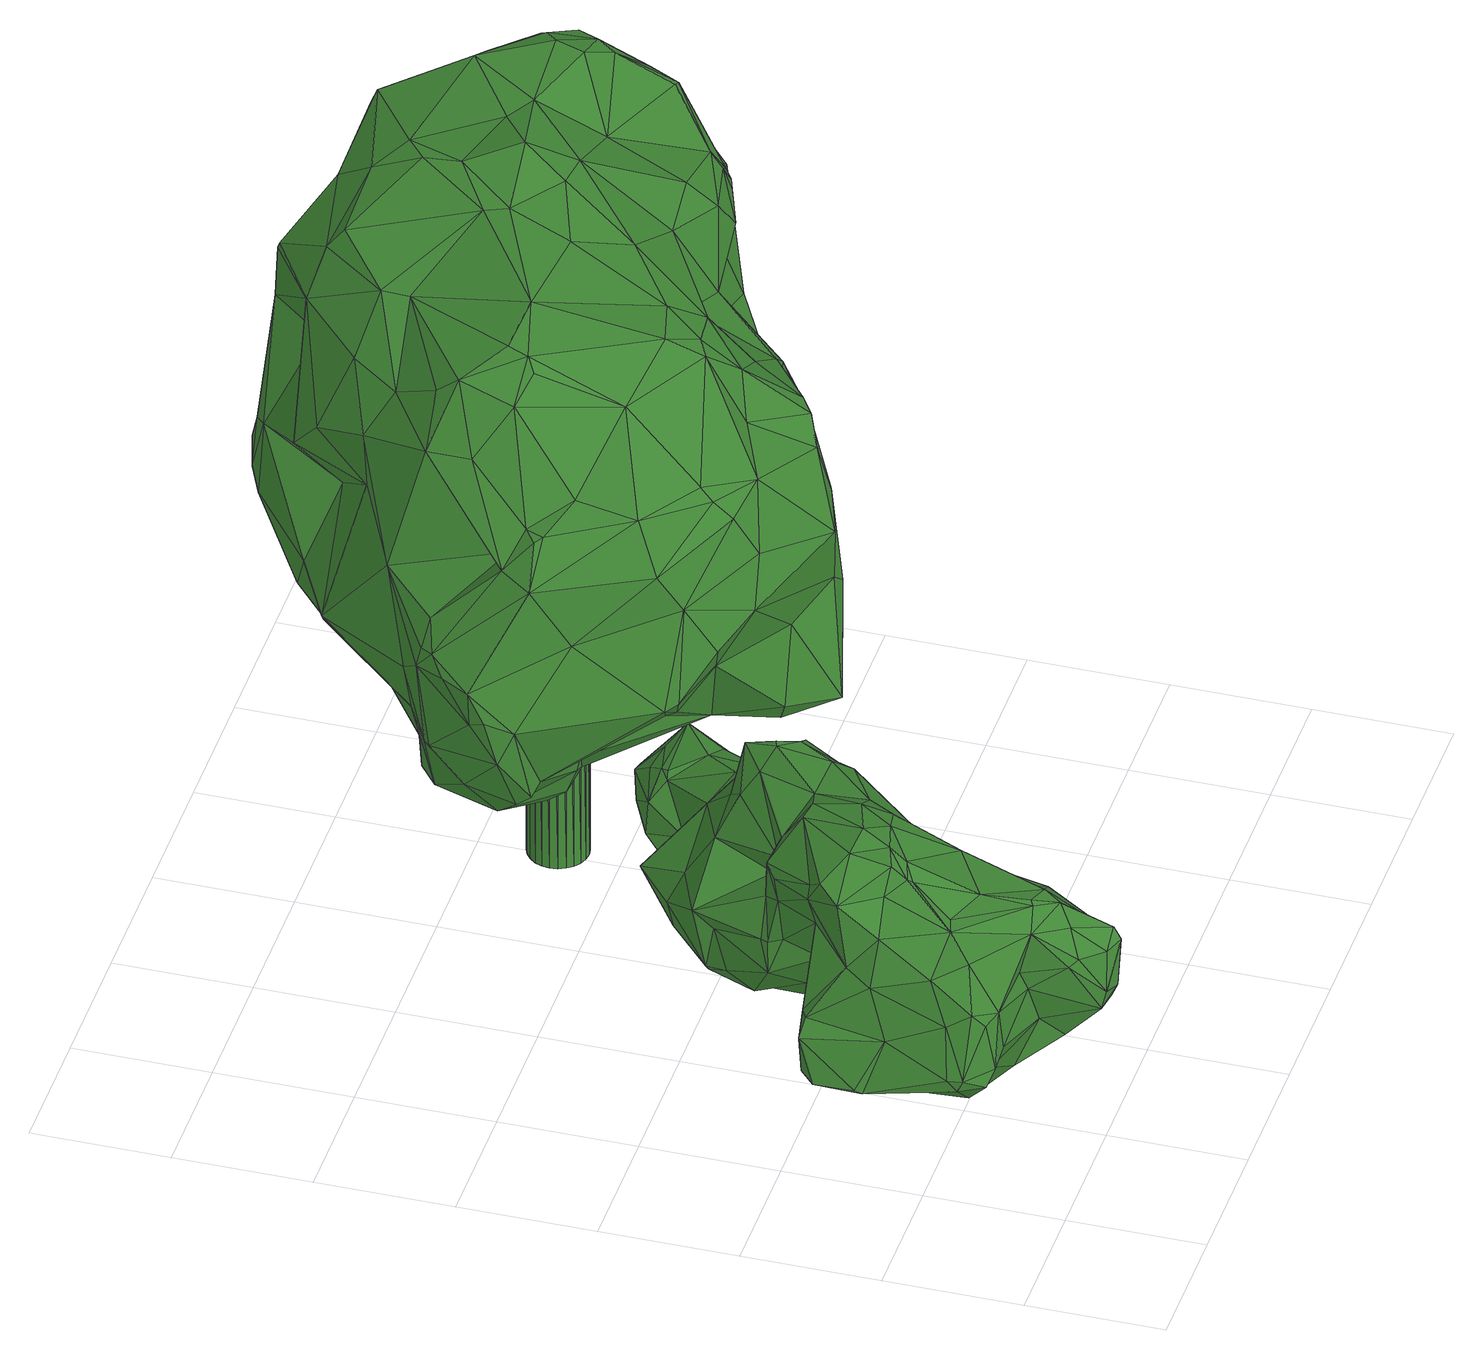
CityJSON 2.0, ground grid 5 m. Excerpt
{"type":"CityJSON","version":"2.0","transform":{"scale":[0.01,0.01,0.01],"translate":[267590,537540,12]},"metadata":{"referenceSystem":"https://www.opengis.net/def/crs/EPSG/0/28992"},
"CityObjects":{
"tree1":{"type":"SolitaryVegetationObject","attributes":{"gtid":418,"crown_width_m":14.43,"crown_median_z":16.25,"crown_r50_m":0.373,"crown_porosity":0.894,"trunk_H_m":4.23,"trunk_DBH_m":0.517,"trunk_radius_m":0.259,"trunk_base_height_m":12.02,"original_gtid":"419"},"geometry":[{"type":"Solid","lod":"3","boundaries":[[[[0,1,2]],[[3,2,1]],[[4,5,6]],[[7,8,9]],[[10,11,12]],[[13,14,15]],[[16,8,7]],[[17,18,19]],[[20,21,22]],[[22,21,23]],[[6,24,25]],[[26,27,28]],[[2,29,30]],[[31,32,33]],[[34,35,36]],[[37,38,39]],[[40,41,42]],[[43,44,45]],[[46,47,48]],[[11,49,12]],[[15,50,51]],[[52,53,54]],[[55,56,57]],[[18,58,19]],[[59,60,61]],[[62,63,64]],[[48,52,54]],[[65,66,8]],[[36,67,68]],[[69,70,41]],[[39,38,71]],[[68,9,8]],[[72,73,16]],[[74,75,76]],[[77,75,74]],[[17,37,18]],[[78,79,80]],[[81,78,80]],[[82,56,83]],[[84,85,64]],[[86,3,87]],[[36,35,88]],[[19,8,17]],[[89,90,91]],[[91,90,92]],[[86,29,3]],[[21,20,93]],[[93,41,21]],[[52,47,0]],[[94,95,96]],[[84,97,98]],[[64,97,84]],[[99,100,101]],[[28,27,62]],[[28,10,102]],[[28,102,26]],[[103,104,105]],[[102,10,96]],[[8,16,65]],[[38,106,71]],[[69,107,108]],[[62,109,28]],[[77,5,75]],[[110,111,112]],[[25,79,113]],[[114,61,115]],[[116,117,118]],[[103,6,25]],[[119,120,121]],[[69,41,40]],[[122,69,40]],[[33,32,123]],[[124,125,126]],[[53,127,54]],[[60,128,129]],[[130,13,131]],[[132,133,134]],[[135,136,113]],[[32,116,118]],[[119,116,32]],[[123,31,33]],[[137,60,59]],[[2,52,0]],[[138,55,139]],[[132,140,133]],[[112,141,110]],[[5,80,6]],[[115,15,14]],[[142,143,100]],[[131,13,51]],[[51,13,15]],[[144,145,146]],[[100,99,142]],[[22,130,131]],[[147,46,48]],[[117,88,118]],[[9,68,67]],[[65,16,73]],[[48,127,147]],[[69,148,70]],[[149,42,150]],[[151,44,143]],[[94,96,12]],[[12,96,10]],[[147,127,109]],[[144,152,153]],[[18,37,58]],[[113,102,95]],[[1,154,82]],[[103,25,113]],[[124,89,155]],[[124,90,89]],[[156,157,158]],[[130,22,139]],[[139,22,23]],[[26,159,27]],[[114,159,26]],[[37,66,106]],[[65,71,106]],[[65,106,66]],[[65,73,71]],[[43,143,44]],[[101,160,140]],[[82,154,56]],[[38,37,106]],[[161,162,163]],[[17,66,37]],[[17,8,66]],[[44,164,45]],[[39,164,44]],[[45,164,165]],[[69,122,166]],[[29,2,3]],[[7,72,16]],[[71,73,167]],[[72,167,73]],[[156,4,87]],[[7,161,72]],[[167,39,71]],[[95,103,113]],[[168,157,82]],[[83,168,82]],[[113,136,26]],[[114,26,136]],[[166,142,107]],[[166,107,69]],[[169,30,29]],[[142,99,107]],[[141,170,4]],[[26,102,113]],[[8,171,68]],[[52,30,53]],[[2,30,52]],[[172,173,133]],[[159,63,62]],[[12,49,94]],[[102,96,95]],[[154,1,57]],[[112,111,169]],[[169,174,30]],[[29,112,169]],[[50,15,129]],[[90,162,175]],[[116,119,176]],[[1,82,157]],[[1,157,3]],[[149,31,123]],[[120,81,91]],[[5,76,75]],[[161,175,162]],[[110,177,111]],[[178,179,146]],[[180,181,182]],[[180,158,181]],[[183,177,110]],[[53,30,174]],[[184,64,63]],[[95,104,103]],[[94,104,95]],[[183,104,94]],[[135,114,136]],[[181,172,182]],[[184,63,159]],[[31,185,32]],[[53,186,127]],[[110,104,183]],[[4,105,141]],[[93,20,187]],[[146,145,178]],[[188,178,145]],[[118,88,35]],[[25,24,79]],[[115,14,189]],[[158,157,190]],[[48,54,127]],[[15,115,129]],[[94,49,177]],[[94,177,183]],[[139,23,138]],[[6,80,24]],[[121,175,67]],[[161,67,175]],[[129,115,61]],[[108,191,152]],[[99,191,108]],[[19,58,34]],[[120,91,175]],[[120,175,121]],[[115,189,114]],[[83,138,188]],[[151,35,34]],[[151,34,58]],[[145,153,192]],[[121,67,176]],[[101,100,143]],[[135,79,78]],[[35,151,142]],[[120,193,81]],[[61,60,129]],[[160,155,140]],[[89,140,155]],[[122,194,195]],[[123,195,194]],[[55,57,196]],[[159,62,27]],[[9,67,161]],[[9,161,7]],[[89,133,140]],[[118,35,195]],[[118,195,123]],[[123,194,149]],[[148,108,197]],[[6,103,105]],[[101,140,132]],[[51,150,93]],[[168,190,157]],[[114,59,61]],[[74,76,133]],[[182,5,4]],[[76,5,182]],[[142,166,35]],[[24,80,79]],[[59,193,137]],[[21,179,23]],[[23,179,178]],[[169,111,186]],[[135,113,79]],[[130,85,84]],[[198,163,125]],[[167,164,39]],[[189,14,97]],[[119,193,120]],[[137,193,119]],[[108,107,99]],[[195,35,122]],[[149,128,31]],[[194,42,149]],[[32,118,123]],[[157,87,3]],[[109,199,28]],[[124,126,90]],[[37,39,58]],[[44,58,39]],[[139,85,130]],[[196,85,139]],[[190,192,181]],[[179,200,146]],[[74,80,77]],[[124,155,198]],[[160,198,155]],[[148,69,108]],[[19,171,8]],[[201,192,190]],[[129,128,50]],[[139,55,196]],[[13,98,14]],[[56,138,83]],[[145,201,168]],[[188,145,168]],[[52,48,47]],[[152,191,153]],[[35,166,122]],[[51,50,150]],[[76,172,133]],[[202,203,177]],[[5,77,80]],[[56,55,138]],[[81,80,74]],[[81,74,91]],[[34,36,68]],[[192,153,173]],[[135,78,59]],[[131,187,22]],[[20,22,187]],[[46,147,64]],[[169,186,174]],[[114,135,59]],[[62,64,109]],[[109,64,147]],[[14,98,97]],[[174,186,53]],[[145,192,201]],[[150,42,93]],[[41,93,42]],[[150,50,128]],[[150,128,149]],[[146,197,144]],[[121,176,119]],[[81,193,78]],[[78,193,59]],[[34,68,171]],[[0,57,1]],[[6,105,4]],[[56,154,57]],[[119,185,137]],[[104,110,105]],[[141,105,110]],[[177,49,202]],[[90,126,162]],[[74,89,91]],[[162,126,125]],[[162,125,163]],[[133,89,74]],[[117,36,88]],[[45,198,160]],[[101,134,99]],[[101,132,134]],[[134,133,153]],[[134,191,99]],[[148,197,146]],[[144,197,152]],[[153,191,134]],[[152,197,108]],[[109,204,202]],[[127,204,109]],[[184,97,64]],[[46,64,85]],[[46,85,196]],[[170,86,87]],[[146,200,70]],[[179,21,200]],[[41,70,200]],[[41,200,21]],[[133,173,153]],[[151,143,142]],[[51,187,131]],[[172,181,173]],[[138,23,178]],[[90,175,92]],[[91,92,175]],[[58,44,151]],[[124,198,125]],[[36,117,67]],[[67,117,176]],[[116,176,117]],[[10,199,11]],[[28,199,10]],[[157,156,87]],[[158,180,156]],[[145,144,153]],[[192,173,181]],[[182,172,76]],[[49,205,202]],[[60,137,185]],[[60,185,128]],[[31,128,185]],[[49,11,205]],[[119,32,185]],[[122,42,194]],[[40,42,122]],[[19,34,171]],[[156,180,4]],[[182,4,180]],[[130,98,13]],[[130,84,98]],[[57,0,47]],[[196,47,46]],[[57,47,196]],[[158,190,181]],[[159,114,189]],[[189,184,159]],[[160,143,43]],[[101,143,160]],[[160,43,45]],[[167,72,164]],[[198,165,163]],[[45,165,198]],[[72,161,164]],[[163,164,161]],[[165,164,163]],[[199,205,11]],[[177,203,111]],[[186,111,203]],[[170,87,4]],[[86,112,29]],[[188,168,83]],[[146,70,148]],[[178,188,138]],[[201,190,168]],[[93,187,51]],[[170,112,86]],[[141,112,170]],[[109,202,205]],[[199,109,205]],[[127,203,204]],[[202,204,203]],[[186,203,127]],[[189,97,184]],[[206,207,208]],[[206,208,209]],[[209,208,210]],[[209,210,211]],[[208,207,212]],[[208,212,210]],[[210,212,213]],[[210,213,211]],[[212,207,214]],[[212,214,213]],[[213,214,215]],[[213,215,211]],[[214,207,216]],[[214,216,215]],[[215,216,217]],[[215,217,211]],[[216,207,218]],[[216,218,217]],[[217,218,219]],[[217,219,211]],[[218,207,220]],[[218,220,219]],[[219,220,221]],[[219,221,211]],[[220,207,222]],[[220,222,221]],[[221,222,223]],[[221,223,211]],[[222,207,224]],[[222,224,223]],[[223,224,225]],[[223,225,211]],[[224,207,226]],[[224,226,225]],[[225,226,227]],[[225,227,211]],[[226,207,228]],[[226,228,227]],[[227,228,229]],[[227,229,211]],[[228,207,230]],[[228,230,229]],[[229,230,231]],[[229,231,211]],[[230,207,232]],[[230,232,231]],[[231,232,233]],[[231,233,211]],[[232,207,234]],[[232,234,233]],[[233,234,235]],[[233,235,211]],[[234,207,236]],[[234,236,235]],[[235,236,237]],[[235,237,211]],[[236,207,238]],[[236,238,237]],[[237,238,239]],[[237,239,211]],[[238,207,240]],[[238,240,239]],[[239,240,241]],[[239,241,211]],[[240,207,242]],[[240,242,241]],[[241,242,243]],[[241,243,211]],[[242,207,244]],[[242,244,243]],[[243,244,245]],[[243,245,211]],[[244,207,246]],[[244,246,245]],[[245,246,247]],[[245,247,211]],[[246,207,248]],[[246,248,247]],[[247,248,249]],[[247,249,211]],[[248,207,250]],[[248,250,249]],[[249,250,251]],[[249,251,211]],[[250,207,252]],[[250,252,251]],[[251,252,253]],[[251,253,211]],[[252,207,254]],[[252,254,253]],[[253,254,255]],[[253,255,211]],[[254,207,206]],[[254,206,255]],[[255,206,209]],[[255,209,211]]]]}]},
"tree2":{"type":"SolitaryVegetationObject","attributes":{"gtid":9,"crown_width_m":22.19,"crown_median_z":29.43,"crown_r50_m":0.566,"crown_porosity":0.856,"trunk_H_m":16.56,"trunk_DBH_m":2.16,"trunk_radius_m":1.08,"trunk_base_height_m":12.87,"original_gtid":"9"},"geometry":[{"type":"Solid","lod":"3","boundaries":[[[[256,257,258]],[[259,260,261]],[[262,263,264]],[[265,266,267]],[[268,269,270]],[[271,272,273]],[[274,275,276]],[[277,278,279]],[[280,281,282]],[[283,284,285]],[[286,287,288]],[[289,260,290]],[[291,292,293]],[[294,295,268]],[[296,297,298]],[[299,300,301]],[[302,303,304]],[[305,306,307]],[[308,309,310]],[[311,312,313]],[[314,315,316]],[[317,318,319]],[[320,321,322]],[[323,324,325]],[[326,314,327]],[[328,329,330]],[[296,331,332]],[[333,334,262]],[[262,335,333]],[[336,337,338]],[[324,339,325]],[[340,341,342]],[[343,344,345]],[[346,347,348]],[[349,350,351]],[[352,315,314]],[[353,288,354]],[[355,315,352]],[[356,357,330]],[[358,330,357]],[[333,359,334]],[[360,334,359]],[[295,361,362]],[[363,350,364]],[[348,267,365]],[[283,285,309]],[[310,366,278]],[[367,368,319]],[[369,262,334]],[[369,334,360]],[[370,352,314]],[[343,362,371]],[[359,372,360]],[[373,362,361]],[[372,369,360]],[[374,375,376]],[[377,378,379]],[[380,318,381]],[[382,383,384]],[[382,340,383]],[[385,386,325]],[[387,388,389]],[[390,391,311]],[[298,338,392]],[[343,293,393]],[[257,394,395]],[[267,348,396]],[[342,397,398]],[[268,270,294]],[[399,400,336]],[[401,338,298]],[[402,380,403]],[[404,337,405]],[[265,406,266]],[[407,408,409]],[[288,353,374]],[[410,386,411]],[[395,412,257]],[[413,287,286]],[[414,415,287]],[[319,416,417]],[[418,419,420]],[[396,348,347]],[[332,331,421]],[[422,423,269]],[[424,303,302]],[[425,426,336]],[[354,287,299]],[[427,428,429]],[[417,430,367]],[[431,432,433]],[[283,434,406]],[[435,436,437]],[[438,439,440]],[[335,441,346]],[[281,280,442]],[[428,443,444]],[[322,445,320]],[[394,321,320]],[[446,320,447]],[[388,387,418]],[[387,389,259]],[[306,448,449]],[[272,424,450]],[[451,452,264]],[[388,418,420]],[[453,454,261]],[[447,454,453]],[[356,401,357]],[[315,455,316]],[[350,456,457]],[[399,312,400]],[[264,452,262]],[[395,389,388]],[[290,389,395]],[[367,430,342]],[[256,258,296]],[[269,458,270]],[[423,458,269]],[[259,261,459]],[[387,259,459]],[[318,317,460]],[[296,366,297]],[[408,461,382]],[[418,387,462]],[[463,450,464]],[[309,308,277]],[[262,441,335]],[[452,441,262]],[[355,369,455]],[[404,392,337]],[[278,277,308]],[[465,466,280]],[[467,443,274]],[[296,278,366]],[[330,329,356]],[[266,406,468]],[[265,284,283]],[[309,277,469]],[[468,406,469]],[[382,461,340]],[[297,310,357]],[[328,284,265]],[[406,265,283]],[[309,358,357]],[[310,309,357]],[[408,382,470]],[[267,471,265]],[[308,310,278]],[[285,358,309]],[[337,400,405]],[[401,297,357]],[[285,284,358]],[[450,472,272]],[[401,298,297]],[[280,473,442]],[[393,362,343]],[[348,365,346]],[[392,338,337]],[[336,400,337]],[[298,331,296]],[[462,474,475]],[[340,398,383]],[[284,328,330]],[[284,330,358]],[[297,366,310]],[[367,476,477]],[[378,477,476]],[[338,401,336]],[[432,478,479]],[[472,480,481]],[[326,482,314]],[[462,483,474]],[[282,484,469]],[[485,486,487]],[[486,279,487]],[[379,341,415]],[[488,390,411]],[[402,489,380]],[[480,295,490]],[[491,365,266]],[[371,362,373]],[[492,493,443]],[[464,450,304]],[[278,296,258]],[[494,490,295]],[[409,490,494]],[[409,494,407]],[[495,322,321]],[[496,497,305]],[[498,497,496]],[[413,286,422]],[[499,500,501]],[[266,365,267]],[[491,468,484]],[[271,502,272]],[[280,466,473]],[[315,355,455]],[[402,403,503]],[[437,436,349]],[[504,263,355]],[[470,409,408]],[[444,443,493]],[[259,389,260]],[[443,428,503]],[[374,286,288]],[[505,506,507]],[[508,509,439]],[[414,287,413]],[[491,484,359]],[[494,294,375]],[[498,496,413]],[[427,383,398]],[[257,256,394]],[[383,427,384]],[[419,487,420]],[[507,482,505]],[[510,482,507]],[[395,446,290]],[[439,511,293]],[[269,293,511]],[[451,293,343]],[[303,424,347]],[[495,321,394]],[[512,513,514]],[[394,332,495]],[[412,515,257]],[[279,257,515]],[[300,341,301]],[[444,385,429]],[[388,412,395]],[[420,412,388]],[[289,261,260]],[[420,515,412]],[[395,320,446]],[[394,320,395]],[[261,289,453]],[[432,421,478]],[[446,453,290]],[[290,453,289]],[[447,453,446]],[[287,354,288]],[[374,353,375]],[[276,275,516]],[[517,518,456]],[[457,456,518]],[[500,519,501]],[[349,351,437]],[[374,423,286]],[[286,423,422]],[[494,375,407]],[[494,295,294]],[[385,520,386]],[[411,386,520]],[[313,521,522]],[[336,401,425]],[[405,478,331]],[[375,294,376]],[[512,313,312]],[[512,312,399]],[[261,454,459]],[[302,450,424]],[[523,424,522]],[[386,323,325]],[[302,304,450]],[[517,448,524]],[[484,282,281]],[[515,420,487]],[[515,487,279]],[[392,331,298]],[[486,465,279]],[[466,465,486]],[[525,434,309]],[[507,474,483]],[[473,474,507]],[[526,527,524]],[[527,526,509]],[[398,340,342]],[[454,516,459]],[[389,290,260]],[[528,263,504]],[[528,504,439]],[[394,256,332]],[[296,332,256]],[[320,445,447]],[[318,460,381]],[[304,344,343]],[[402,397,342]],[[487,419,475]],[[475,485,487]],[[427,397,428]],[[483,462,529]],[[428,444,429]],[[433,432,479]],[[276,447,445]],[[507,483,529]],[[507,529,510]],[[509,440,439]],[[432,332,421]],[[301,340,530]],[[531,391,488]],[[387,459,529]],[[532,339,384]],[[488,411,520]],[[387,529,462]],[[307,378,377]],[[495,533,322]],[[299,530,534]],[[363,351,350]],[[535,505,326]],[[299,353,354]],[[428,397,402]],[[496,307,377]],[[499,317,368]],[[306,449,536]],[[455,369,327]],[[455,327,316]],[[467,492,443]],[[377,414,496]],[[413,496,414]],[[497,524,305]],[[510,364,350]],[[513,471,514]],[[379,378,342]],[[435,500,436]],[[495,332,432]],[[276,516,454]],[[447,276,454]],[[449,448,537]],[[364,510,538]],[[504,508,439]],[[480,539,295]],[[472,463,464]],[[381,540,380]],[[323,541,324]],[[531,488,520]],[[512,521,313]],[[274,431,433]],[[287,300,299]],[[520,542,531]],[[479,531,542]],[[312,543,544]],[[312,544,400]],[[406,525,469]],[[346,365,335]],[[491,335,365]],[[265,471,513]],[[279,545,277]],[[279,465,545]],[[329,328,513]],[[268,291,269]],[[398,397,427]],[[546,275,547]],[[385,444,492]],[[492,444,493]],[[405,331,404]],[[381,275,274]],[[381,460,275]],[[445,322,533]],[[368,317,319]],[[415,341,300]],[[276,445,533]],[[276,533,274]],[[342,378,476]],[[342,476,367]],[[356,425,401]],[[293,292,393]],[[293,269,291]],[[529,459,546]],[[380,489,548]],[[535,473,506]],[[536,449,549]],[[306,536,549]],[[307,477,378]],[[342,341,379]],[[377,415,414]],[[379,415,377]],[[325,532,385]],[[429,385,532]],[[429,532,427]],[[532,384,427]],[[481,550,323]],[[541,323,550]],[[422,269,511]],[[438,422,511]],[[438,511,439]],[[500,477,436]],[[403,380,540]],[[333,335,491]],[[548,416,318]],[[548,318,380]],[[275,317,499]],[[353,299,375]],[[275,460,317]],[[367,319,417]],[[359,333,491]],[[468,491,266]],[[441,303,347]],[[551,508,352]],[[441,347,346]],[[552,477,553]],[[359,281,372]],[[484,281,359]],[[407,461,408]],[[534,461,407]],[[356,329,426]],[[547,499,501]],[[311,543,312]],[[514,521,512]],[[369,554,262]],[[263,262,554]],[[370,551,352]],[[351,538,437]],[[364,538,363]],[[351,363,538]],[[345,441,452]],[[345,303,441]],[[291,268,292]],[[524,448,306]],[[534,530,340]],[[274,540,381]],[[403,540,274]],[[526,440,509]],[[274,443,403]],[[309,434,283]],[[406,434,525]],[[475,486,485]],[[305,524,306]],[[421,331,478]],[[546,555,529]],[[469,484,468]],[[415,300,287]],[[424,523,347]],[[523,396,347]],[[523,514,396]],[[435,519,500]],[[368,477,500]],[[500,499,368]],[[514,471,396]],[[267,396,471]],[[443,503,403]],[[436,477,552]],[[318,416,319]],[[326,505,482]],[[367,477,368]],[[508,551,509]],[[551,527,509]],[[535,326,442]],[[534,407,299]],[[375,299,407]],[[470,339,409]],[[324,409,339]],[[410,323,386]],[[270,458,294]],[[282,545,465]],[[469,545,282]],[[537,448,517]],[[409,324,541]],[[552,553,537]],[[422,438,413]],[[496,305,307]],[[438,440,526]],[[257,279,258]],[[419,418,462]],[[462,475,419]],[[546,459,516]],[[369,281,327]],[[369,372,281]],[[275,546,516]],[[336,426,399]],[[534,340,461]],[[538,510,529]],[[311,391,543]],[[513,512,426]],[[399,426,512]],[[535,506,505]],[[499,547,275]],[[282,465,280]],[[548,489,416]],[[294,458,376]],[[469,525,309]],[[423,374,458]],[[301,341,340]],[[350,482,510]],[[293,528,439]],[[277,545,469]],[[264,528,451]],[[451,528,293]],[[370,482,350]],[[314,482,370]],[[263,528,264]],[[345,344,303]],[[303,344,304]],[[450,463,472]],[[531,544,543]],[[278,258,279]],[[311,502,271]],[[328,265,513]],[[425,356,426]],[[273,272,472]],[[489,342,430]],[[489,430,416]],[[539,556,373]],[[464,373,556]],[[263,554,355]],[[369,355,554]],[[355,352,508]],[[504,355,508]],[[435,437,519]],[[538,519,437]],[[281,442,327]],[[326,327,442]],[[316,327,314]],[[304,343,371]],[[304,371,464]],[[370,457,551]],[[350,457,370]],[[393,292,362]],[[479,544,531]],[[405,544,478]],[[479,478,544]],[[400,544,405]],[[268,295,362]],[[292,268,362]],[[464,371,373]],[[492,542,385]],[[385,542,520]],[[274,433,467]],[[492,467,542]],[[542,467,479]],[[433,479,467]],[[490,550,480]],[[541,550,490]],[[481,480,550]],[[518,524,527]],[[526,524,497]],[[413,438,497]],[[413,497,498]],[[438,526,497]],[[518,517,524]],[[549,537,553]],[[417,416,430]],[[549,449,537]],[[409,541,490]],[[274,533,431]],[[513,426,329]],[[382,339,470]],[[410,411,390]],[[539,480,556]],[[472,556,480]],[[325,339,532]],[[273,481,323]],[[382,384,339]],[[535,442,473]],[[273,472,481]],[[402,342,489]],[[486,474,466]],[[475,474,486]],[[473,466,474]],[[404,331,392]],[[295,539,361]],[[373,361,539]],[[507,506,473]],[[402,503,428]],[[307,557,477]],[[477,557,553]],[[313,502,311]],[[313,522,502]],[[306,553,557]],[[307,306,557]],[[306,549,553]],[[343,345,451]],[[436,552,517]],[[552,537,517]],[[531,543,391]],[[390,488,391]],[[472,464,556]],[[376,458,374]],[[410,390,273]],[[410,273,323]],[[311,271,390]],[[273,390,271]],[[522,521,523]],[[523,521,514]],[[452,451,345]],[[519,538,555]],[[501,555,547]],[[501,519,555]],[[547,555,546]],[[529,555,538]],[[301,530,299]],[[457,527,551]],[[457,518,527]],[[350,349,456]],[[349,436,456]],[[517,456,436]],[[432,431,533]],[[432,533,495]],[[522,424,502]],[[272,502,424]],[[558,559,560]],[[558,560,561]],[[561,560,562]],[[561,562,563]],[[560,559,564]],[[560,564,562]],[[562,564,565]],[[562,565,563]],[[564,559,566]],[[564,566,565]],[[565,566,567]],[[565,567,563]],[[566,559,568]],[[566,568,567]],[[567,568,569]],[[567,569,563]],[[568,559,570]],[[568,570,569]],[[569,570,571]],[[569,571,563]],[[570,559,572]],[[570,572,571]],[[571,572,573]],[[571,573,563]],[[572,559,574]],[[572,574,573]],[[573,574,575]],[[573,575,563]],[[574,559,576]],[[574,576,575]],[[575,576,577]],[[575,577,563]],[[576,559,578]],[[576,578,577]],[[577,578,579]],[[577,579,563]],[[578,559,580]],[[578,580,579]],[[579,580,581]],[[579,581,563]],[[580,559,582]],[[580,582,581]],[[581,582,583]],[[581,583,563]],[[582,559,584]],[[582,584,583]],[[583,584,585]],[[583,585,563]],[[584,559,586]],[[584,586,585]],[[585,586,587]],[[585,587,563]],[[586,559,588]],[[586,588,587]],[[587,588,589]],[[587,589,563]],[[588,559,590]],[[588,590,589]],[[589,590,591]],[[589,591,563]],[[590,559,592]],[[590,592,591]],[[591,592,593]],[[591,593,563]],[[592,559,594]],[[592,594,593]],[[593,594,595]],[[593,595,563]],[[594,559,596]],[[594,596,595]],[[595,596,597]],[[595,597,563]],[[596,559,598]],[[596,598,597]],[[597,598,599]],[[597,599,563]],[[598,559,600]],[[598,600,599]],[[599,600,601]],[[599,601,563]],[[600,559,602]],[[600,602,601]],[[601,602,603]],[[601,603,563]],[[602,559,604]],[[602,604,603]],[[603,604,605]],[[603,605,563]],[[604,559,606]],[[604,606,605]],[[605,606,607]],[[605,607,563]],[[606,559,558]],[[606,558,607]],[[607,558,561]],[[607,561,563]]]]}]}
},
"vertices":[
[196,474,350],[201,771,230],[203,439,306],[324,709,181],[909,530,140],[1008,667,162],[1040,562,331],[1703,1647,392],[1722,1823,485],[1630,1673,473],[803,61,651],[739,66,592],[802,35,606],[498,902,1005],[538,773,1028],[564,873,1070],[1783,1732,341],[1653,1887,419],[1574,1915,384],[1527,1860,425],[577,1190,782],[586,1179,683],[478,1044,796],[527,1030,664],[1070,510,486],[1052,429,509],[782,297,774],[686,317,796],[749,234,756],[399,455,138],[258,352,305],[1049,1318,977],[1160,1265,926],[1076,1327,976],[1479,1827,416],[1238,1617,536],[1438,1575,534],[1644,1990,310],[1689,1968,172],[1609,1974,210],[850,1272,596],[683,1251,621],[775,1233,723],[1383,1598,210],[1409,1883,231],[1527,1616,147],[266,549,707],[236,488,545],[246,400,602],[712,60,442],[712,1092,1023],[662,1113,995],[197,418,356],[294,331,362],[280,361,543],[267,989,462],[229,1003,396],[231,702,443],[1432,1881,348],[1004,812,761],[920,951,917],[786,830,978],[667,305,786],[489,545,805],[429,526,800],[1781,1863,252],[1673,1977,317],[1504,1508,521],[1561,1706,490],[740,1526,462],[639,1255,470],[1690,1962,169],[1751,1714,238],[1783,1847,245],[1240,957,182],[1056,849,158],[1029,878,135],[1137,886,219],[1105,807,443],[1055,577,534],[1135,779,332],[1265,926,445],[199,946,237],[274,1008,229],[470,773,869],[367,762,765],[557,551,182],[648,630,102],[1287,1445,624],[1371,1154,195],[1422,1233,245],[1348,988,395],[1378,1243,307],[616,1227,812],[785,42,425],[913,165,502],[839,78,595],[527,708,914],[517,762,963],[980,1662,196],[1080,1700,194],[1109,1535,173],[855,110,604],[1003,312,464],[829,98,357],[877,348,307],[1705,1960,217],[961,1679,307],[772,1487,212],[609,295,709],[728,210,219],[677,287,308],[646,365,115],[1006,351,615],[864,616,815],[682,810,1009],[1329,1296,805],[1344,1371,715],[1198,1444,777],[1309,1179,752],[1359,1065,500],[1415,1190,537],[934,1501,634],[1093,1441,934],[1471,1299,147],[1502,1351,137],[1499,1322,167],[349,334,557],[877,1134,938],[761,938,1017],[380,914,863],[426,985,912],[999,1355,196],[1050,1075,101],[959,1362,181],[973,611,692],[901,427,680],[1192,1087,824],[318,1015,453],[348,871,638],[1201,1284,166],[782,346,168],[1086,1809,341],[1203,1693,202],[711,1297,189],[664,1102,297],[606,1220,358],[326,434,756],[752,1454,391],[990,1361,902],[696,1198,868],[1319,1720,310],[767,1475,205],[770,1260,169],[190,796,246],[1330,1297,118],[663,692,81],[427,845,155],[668,779,122],[650,486,809],[1307,1411,137],[1626,1486,351],[1558,1382,230],[1627,1484,126],[1668,1675,173],[1631,1512,104],[957,1615,448],[1734,1812,210],[428,912,172],[358,364,314],[665,557,139],[1508,1832,437],[957,926,116],[805,1078,154],[310,343,332],[1439,1277,366],[1397,1300,644],[706,76,373],[576,1021,483],[616,1170,501],[721,752,99],[785,950,147],[852,804,114],[786,63,375],[537,690,899],[1141,1149,881],[381,327,390],[479,1037,858],[490,886,372],[574,724,955],[521,839,188],[811,1479,204],[761,1021,173],[1124,962,631],[976,1426,802],[1076,1488,718],[270,766,627],[722,1401,247],[1498,1355,136],[728,190,674],[620,1225,475],[684,950,261],[655,176,561],[625,311,464],[607,337,541],[680,148,581],[951,994,3],[925,995,2],[950,1001,3],[928,1007,427],[927,1014,426],[902,1007,425],[948,1007,3],[924,1020,426],[944,1013,2],[921,1025,426],[939,1017,2],[915,1029,425],[932,1020,2],[909,1032,425],[926,1021,1],[903,1033,424],[919,1020,1],[896,1033,424],[913,1018,1],[890,1030,424],[907,1014,0],[884,1026,423],[903,1009,0],[880,1021,423],[900,1002,0],[877,1015,423],[899,996,0],[876,1008,424],[900,989,1],[877,1001,424],[902,983,1],[879,995,424],[906,977,1],[883,990,424],[911,973,2],[888,985,425],[918,970,2],[894,983,425],[924,969,3],[901,982,426],[931,970,3],[908,982,426],[937,972,3],[914,985,426],[943,976,4],[919,989,427],[947,981,4],[924,994,427],[950,988,4],[926,1000,427],
[2505,1864,1748],[2758,2255,1673],[2714,2231,1796],[2503,2374,806],[2586,2280,807],[2442,2263,747],[1096,2987,2485],[862,2963,2048],[799,2864,2179],[2039,2669,2899],[1875,2961,2812],[1554,2755,2872],[100,2257,1849],[132,2321,1767],[64,2211,1784],[1011,1574,2666],[890,1664,2736],[948,1539,2648],[1815,1615,1416],[1866,1948,1269],[2266,1779,1314],[2588,2656,2379],[2788,2389,2186],[2596,2456,1893],[2057,2994,2108],[1755,3016,2188],[2101,2985,2212],[2185,2668,2812],[2258,2476,2879],[2282,2503,2853],[134,2153,1298],[216,2059,1147],[115,1964,1266],[2591,2249,805],[2643,2250,847],[140,2305,1839],[193,2289,1931],[422,2506,1942],[21,2110,1769],[138,1925,2150],[2658,1959,2141],[2580,2148,2494],[2438,1952,2324],[217,1909,1299],[605,1891,1074],[616,1882,1125],[673,2154,2761],[951,2579,2683],[561,2296,2670],[624,2321,1157],[686,2129,1284],[817,2021,988],[2661,2581,2438],[2590,2618,2564],[2726,2275,2396],[1185,1600,2629],[1644,1855,2612],[1332,1898,2767],[1403,3165,1551],[1268,3226,1604],[1335,3246,1681],[1545,1803,1017],[1565,1648,923],[1482,1720,917],[2437,1812,1352],[2439,1773,1434],[2365,1729,1399],[758,1301,2315],[695,1276,2052],[915,1073,2028],[1483,2845,1862],[1482,3101,1882],[2183,2422,2913],[2163,2318,2898],[2317,2312,2842],[2264,1890,2164],[2485,1849,1744],[1365,3158,2490],[1376,3168,2463],[1181,2939,2653],[2220,1888,2524],[2196,1837,2481],[2271,1851,2426],[643,1276,1850],[796,1474,1256],[718,1908,1003],[1003,1676,1115],[443,2378,2435],[578,2379,2596],[687,2554,2475],[1188,2878,2731],[1260,2412,2858],[1462,2682,2881],[1340,2632,1005],[1397,2802,1135],[1423,2710,1000],[1224,3193,1534],[100,1907,1319],[162,1920,1287],[1198,3165,1847],[2293,2247,2816],[2485,2177,2633],[2371,2397,2825],[1494,3155,2429],[1443,3173,2378],[254,1943,2274],[218,2045,2161],[1432,2727,1017],[1461,2748,1050],[1470,2864,2797],[2716,2246,2398],[1366,1773,1032],[1464,1901,1040],[1387,3180,2253],[1269,2718,1396],[425,2211,2449],[1442,3173,2312],[307,1985,2286],[48,2011,1472],[63,1956,1602],[28,2053,1648],[696,2010,939],[816,2014,983],[739,1937,987],[1584,1529,968],[1652,1634,1037],[607,1405,1614],[849,1232,1303],[909,1227,1610],[1214,1173,1974],[1118,1195,2212],[2397,2568,948],[2653,2515,955],[2636,2463,907],[1088,1451,2510],[1336,1477,2360],[2273,1831,2384],[412,2075,2095],[2495,1838,1543],[2749,2264,1376],[1446,2541,2905],[1033,1246,1226],[892,1258,1222],[1909,1884,2620],[1934,1780,2523],[2410,2057,2646],[1276,1373,1347],[1629,1561,1050],[2246,1821,2360],[2088,1762,2344],[2064,2827,2772],[329,1503,1597],[359,1463,1617],[420,1464,1970],[966,1399,2386],[1218,1246,2273],[2734,2299,1385],[452,2349,1029],[598,1994,931],[615,1931,968],[1462,1641,869],[1458,1690,893],[2492,2580,1186],[2408,2578,1303],[2533,2540,1277],[2158,1875,1831],[158,2301,1433],[145,2280,1428],[864,2128,2815],[2377,2059,2660],[1958,2177,2716],[959,1062,1300],[1362,1290,1468],[1173,1121,1632],[1414,1656,928],[2052,1598,1708],[2116,1665,1777],[1790,1420,1838],[2182,2705,2771],[1460,2395,906],[1376,2451,962],[1449,2573,942],[308,2390,1453],[584,2784,1555],[620,2789,1515],[966,2687,2675],[1844,2966,1973],[1562,1459,1577],[1231,1210,1672],[2327,1751,1342],[2563,2036,1080],[2473,2016,1073],[957,2459,1561],[892,2376,1621],[650,2076,2750],[652,2657,2295],[823,2739,2482],[2584,2192,810],[2228,2095,943],[1266,3208,1817],[1278,2628,1108],[1202,2690,1308],[49,2113,1619],[2103,2486,831],[1587,1752,1045],[451,1495,1514],[2260,2629,1236],[613,2047,2711],[520,2088,2628],[2294,2628,2122],[2158,2791,1775],[1759,1413,1832],[1880,2985,2753],[2203,2826,2445],[482,1362,1770],[1735,2467,2901],[674,1740,2590],[2018,2846,1765],[2138,2763,1684],[2328,2526,1352],[1013,1794,1143],[1317,2086,1066],[1858,1814,2207],[1736,1496,2069],[386,1614,2341],[655,1472,2319],[1427,2692,1439],[2165,2641,1264],[1771,2954,2325],[2478,2365,1647],[2284,2482,1824],[2540,2389,1671],[1275,1290,2290],[1404,1585,997],[360,1541,2133],[1553,3007,2675],[1531,1449,1903],[1465,1470,1857],[207,1796,1902],[2372,1718,1480],[582,2314,1011],[553,2432,1148],[516,2413,1050],[1543,2068,1107],[1473,2319,904],[1526,2310,1011],[1089,1714,2723],[1348,1364,1408],[1003,2831,1808],[1635,2661,1516],[1953,2554,1695],[1753,2768,1475],[878,2932,1544],[665,2800,1490],[1588,2756,1189],[332,2425,1598],[1628,2177,2854],[1871,2408,2887],[1543,2346,2958],[2590,2370,1684],[2111,2113,1000],[1154,2544,1342],[1086,2620,1367],[1517,2493,955],[1294,1274,2215],[1471,2182,2879],[1218,2091,2823],[1281,2324,2869],[811,2560,1443],[2206,2761,2581],[716,2691,1420],[882,2753,1407],[793,2686,1979],[2022,2574,1178],[606,1904,1516],[1623,1485,2163],[1037,1112,1742],[2110,1657,1564],[449,1536,1490],[1749,2466,1956],[643,2190,1467],[1177,2418,1584],[1561,2631,1017],[275,1915,2290],[1635,1562,1044],[648,1353,2215],[1565,1453,2071],[1515,1762,2390],[1784,1737,2277],[2405,2702,2300],[2006,2378,1271],[1574,2297,1260],[1529,1556,935],[946,2060,1687],[636,1421,2282],[947,2976,1396],[1343,2251,1290],[1162,1949,1415],[1230,2980,2243],[1671,2491,1283],[395,1837,2376],[939,1911,1206],[1533,2195,88],[1425,2195,87],[1529,2223,88],[1523,2193,1744],[1519,2221,1744],[1415,2193,1743],[1518,2249,88],[1508,2247,1744],[1501,2271,88],[1491,2269,1744],[1479,2289,87],[1469,2286,1744],[1453,2299,87],[1443,2297,1744],[1425,2303,87],[1415,2301,1743],[1397,2299,87],[1387,2297,1743],[1371,2288,87],[1361,2286,1743],[1349,2271,87],[1338,2269,1743],[1331,2249,86],[1321,2246,1743],[1321,2223,86],[1311,2220,1743],[1317,2195,86],[1307,2192,1743],[1321,2167,86],[1311,2164,1743],[1332,2141,86],[1321,2139,1743],[1349,2119,86],[1339,2116,1743],[1371,2101,86],[1361,2099,1743],[1397,2091,87],[1387,2088,1743],[1425,2087,87],[1415,2085,1743],[1453,2091,87],[1443,2088,1743],[1479,2102,87],[1469,2099,1743],[1501,2119,87],[1491,2116,1744],[1518,2141,88],[1508,2139,1744],[1529,2167,88],[1519,2165,1744]
]}
